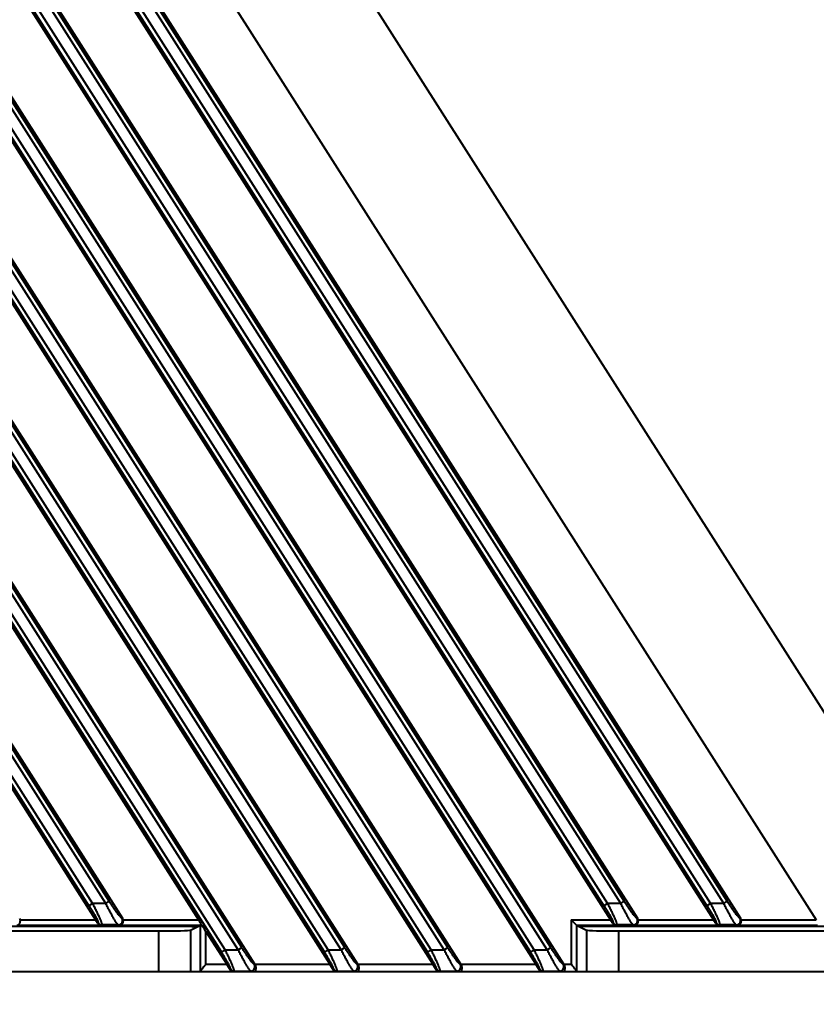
# Model space of a CAD drawing. Header units: millimetres. Extents: x 620 to 19791, y 2539 to 6969.
# Drawn here: x 2644.8 to 2719, y 3647.8 to 3739.6 of the extents above; entities that cross this region are included whole.
import ezdxf

# ---------------------------------------------------------------- set-up
doc = ezdxf.new("R2010")
doc.units = ezdxf.units.MM
doc.styles.get("Standard").update_dxf_attribs({"font": 'arial.ttf'})
doc.dimstyles.new('缩小5倍', dxfattribs={"dimtxt": 40, "dimasz": 20, "dimexe": 1, "dimexo": 0.2, "dimgap": 0, "dimtad": 1, "dimtoh": 1, "dimdec": 1, "dimzin": 9, "dimdsep": 46, "dimtxsty": 'Standard', "dimblk": '_FILLED', "dimcen": 0.2, "dimclrd": 256, "dimclre": 256, "dimclrt": 256, "dimadec": 1, "dimazin": 2, "dimtfac": 1, "dimtdec": 1, "dimtofl": 0, "dimtmove": 0, "dimatfit": 3, "dimldrblk": '_FILLED', "dimfxl": 1, "dimtolj": 1, "dimtzin": 0, "dimarcsym": 0})

# ---------------------------------------------------------------- blocks, each defined once
blk = doc.blocks.new('_FILLED')
at = {"color": 0, "linetype": 'ByBlock'}
blk.add_solid([(0, 0), (-1, 0.15), (-1, -0.15)], dxfattribs=at)
blk = doc.blocks.new('*D14')
at = {"lineweight": -2, "transparency": 16777216}
for p, q in [((3089.504, 3675.878), (3089.904, 3675.878)), ((3089.704, 3675.678), (3089.704, 3676.078)), ((3054.511, 3567.513), (3082.291, 3653.052)), ((2653.965, 3567.513), (3054.511, 3567.513))]:
    blk.add_line(p, q, dxfattribs=at)
at = {"layer": 'Defpoints', "color": 0, "transparency": 16777216}
for p in [(3090.939, 3679.683), (3088.468, 3672.074)]:
    blk.add_point(p, dxfattribs=at)
at = {"lineweight": -2, "transparency": 16777216, "xscale": 20, "yscale": 20, "zscale": 20, "rotation": 72.00816518130267}
blk.add_blockref('_FILLED', (3088.468, 3672.074), dxfattribs=at)
at = {"lineweight": 5, "transparency": 16777216, "insert": (2854.238, 3593.802), "char_height": 40, "attachment_point": 5}
blk.add_mtext('\\A1;4-∅8mm [∅3/8"]', dxfattribs=at)

msp = doc.modelspace()

# ---------------------------------------------------------------- linework, layer by layer
at = {"color": 7, "linetype": 'Continuous'}
for p, q in [((2527.09813, 3957.01259), (2719.04746, 3655.71251)), ((2543.2755, 3952.09196), (2731.41596, 3656.77059)), ((2711.99518, 3655.83875), (2525.43843, 3948.67418)), ((2710.40906, 3657.23921), (2526.75527, 3945.51792)), ((2710.74513, 3657.45331), (2527.09134, 3945.73202)), ((2525.40388, 3944.63387), (2709.46709, 3655.71251)), ((2526.41919, 3943.38777), (2708.85233, 3657.0251)), ((2526.75527, 3943.60187), (2709.1884, 3657.23921)), ((2702.39109, 3655.83875), (2525.43843, 3933.59879)), ((2700.80498, 3657.23921), (2526.75527, 3930.44253)), ((2701.14105, 3657.45331), (2527.09134, 3930.65663)), ((2525.40388, 3929.55848), (2699.86301, 3655.71251)), ((2526.41919, 3928.31238), (2699.24825, 3657.0251)), ((2526.75527, 3928.52648), (2699.58432, 3657.23921)), ((2695.50123, 3651.57829), (2525.43843, 3918.52341)), ((2693.94637, 3652.92968), (2526.75527, 3915.36714)), ((2694.28244, 3653.14378), (2527.09134, 3915.58124)), ((2525.40388, 3914.48309), (2692.89271, 3651.57829)), ((2692.72571, 3652.92968), (2526.75527, 3913.45109)), ((2692.38964, 3652.71558), (2526.41919, 3913.23699)), ((2685.89714, 3651.57829), (2525.43843, 3903.44802)), ((2684.34229, 3652.92968), (2526.75527, 3900.29175)), ((2684.67836, 3653.14378), (2527.09134, 3900.50586)), ((2525.40388, 3899.4077), (2683.28863, 3651.57829)), ((2682.78556, 3652.71558), (2526.41919, 3898.1616)), ((2683.12163, 3652.92968), (2526.75527, 3898.37571)), ((2676.29306, 3651.57829), (2525.43843, 3888.37263)), ((2674.73821, 3652.92968), (2526.75527, 3885.21637)), ((2675.07428, 3653.14378), (2527.09134, 3885.43047)), ((2673.18148, 3652.71558), (2526.41919, 3883.08622)), ((2673.51755, 3652.92968), (2526.75527, 3883.30032)), ((2529.53809, 3877.8429), (2673.68455, 3651.57829)), ((2666.68898, 3651.57829), (2529.78631, 3866.47244)), ((2665.13413, 3652.92968), (2531.06479, 3863.37637)), ((2665.4702, 3653.14378), (2531.40087, 3863.59047)), ((2529.53809, 3862.76751), (2661.44668, 3655.71251)), ((2663.5774, 3652.71558), (2530.72872, 3861.24622)), ((2663.91347, 3652.92968), (2531.06479, 3861.46032)), ((2654.37069, 3655.83875), (2529.78631, 3851.39705)), ((2652.78457, 3657.23921), (2531.06479, 3848.30098)), ((2653.12064, 3657.45331), (2531.40087, 3848.51509)), ((2529.53809, 3847.69212), (2651.8426, 3655.71251)), ((2531.06479, 3846.38494), (2651.56391, 3657.23921)), ((2530.72872, 3846.17083), (2651.22784, 3657.0251)), ((2652.78457, 3657.23921), (2653.12064, 3657.45331)), ((2700.80498, 3657.23921), (2701.14105, 3657.45331)), ((2710.40906, 3657.23921), (2710.74513, 3657.45331)), ((2651.56391, 3657.23921), (2651.22784, 3657.0251)), ((2652.78457, 3657.23921), (2651.56391, 3657.23921)), ((2699.58432, 3657.23921), (2699.24825, 3657.0251)), ((2700.80498, 3657.23921), (2699.58432, 3657.23921)), ((2709.1884, 3657.23921), (2708.85233, 3657.0251)), ((2710.40906, 3657.23921), (2709.1884, 3657.23921)), ((2644.81932, 3655.71251), (2651.8426, 3655.71251)), ((2654.37069, 3655.83875), (2654.30124, 3655.85386)), ((2654.42341, 3655.71251), (2661.44668, 3655.71251)), ((2696.18903, 3655.71251), (2696.68835, 3655.21319)), ((2696.18903, 3655.71251), (2699.86301, 3655.71251)), ((2696.18903, 3655.71251), (2696.18903, 3651.57829)), ((2702.39109, 3655.83875), (2702.32164, 3655.85386)), ((2702.44381, 3655.71251), (2709.46709, 3655.71251)), ((2711.99518, 3655.83875), (2711.92573, 3655.85386)), ((2712.04789, 3655.71251), (2719.04746, 3655.71251)), ((2621.8546, 3655.12592), (2661.4563, 3655.12592)), ((2625.60291, 3654.67552), (2657.70799, 3654.67552)), ((2644.48623, 3655.21268), (2652.33078, 3655.21268)), ((2652.02595, 3655.40784), (2652.08517, 3655.42565)), ((2652.42125, 3655.23989), (2652.33078, 3655.21268)), ((2653.96516, 3655.23989), (2652.42125, 3655.23989)), ((2654.09031, 3655.21268), (2653.96516, 3655.23989)), ((2654.09031, 3655.21268), (2661.62993, 3655.21268)), ((2657.70799, 3654.67552), (2657.70799, 3650.87829)), ((2660.70388, 3654.74997), (2661.62993, 3655.21268)), ((2660.70388, 3654.74997), (2660.70388, 3650.87829)), ((2661.63062, 3655.21319), (2661.69671, 3655.27928)), ((2661.63062, 3650.91584), (2661.63062, 3655.21319)), ((2662.12993, 3654.64002), (2664.08047, 3651.57829)), ((2662.12993, 3651.57829), (2662.12993, 3654.64002)), ((2696.68835, 3655.21319), (2696.68835, 3650.91584)), ((2696.68903, 3655.21268), (2697.61508, 3654.74997)), ((2696.68903, 3655.21268), (2700.35118, 3655.21268)), ((2696.86266, 3655.12592), (2731.5451, 3655.12592)), ((2697.61508, 3654.74997), (2697.61508, 3650.87829)), ((2700.04636, 3655.40784), (2700.10558, 3655.42565)), ((2700.44165, 3655.23989), (2700.35118, 3655.21268)), ((2701.98557, 3655.23989), (2700.44165, 3655.23989)), ((2700.61097, 3654.67552), (2727.79679, 3654.67552)), ((2700.61097, 3654.67552), (2700.61097, 3650.87829)), ((2702.11072, 3655.21268), (2701.98557, 3655.23989)), ((2702.11072, 3655.21268), (2709.95526, 3655.21268)), ((2709.65044, 3655.40784), (2709.70966, 3655.42565)), ((2710.04574, 3655.23989), (2709.95526, 3655.21268)), ((2711.58965, 3655.23989), (2710.04574, 3655.23989)), ((2711.7148, 3655.21268), (2711.58965, 3655.23989)), ((2711.7148, 3655.21268), (2719.1519, 3655.21268)), ((2663.5774, 3652.71558), (2663.91347, 3652.92968)), ((2663.91347, 3652.92968), (2665.13413, 3652.92968)), ((2665.13413, 3652.92968), (2665.4702, 3653.14378)), ((2673.18148, 3652.71558), (2673.51755, 3652.92968)), ((2673.51755, 3652.92968), (2674.73821, 3652.92968)), ((2674.73821, 3652.92968), (2675.07428, 3653.14378)), ((2682.78556, 3652.71558), (2683.12163, 3652.92968)), ((2683.12163, 3652.92968), (2684.34229, 3652.92968)), ((2684.34229, 3652.92968), (2684.67836, 3653.14378)), ((2692.38964, 3652.71558), (2692.72571, 3652.92968)), ((2692.72571, 3652.92968), (2693.94637, 3652.92968)), ((2693.94637, 3652.92968), (2694.28244, 3653.14378)), ((3124.70388, 3650.87829), (2525.20388, 3650.87829)), ((2662.12993, 3651.57829), (2664.08047, 3651.57829)), ((2664.39687, 3651.04064), (2664.44132, 3651.12166)), ((2664.74503, 3650.87829), (2664.77739, 3650.93729)), ((2664.77739, 3650.93729), (2666.30107, 3650.93729)), ((2666.4086, 3650.87829), (2666.30107, 3650.93729)), ((2666.74556, 3651.49039), (2666.63714, 3651.54987)), ((2666.68898, 3651.57829), (2673.68455, 3651.57829)), ((2674.00095, 3651.04064), (2674.0454, 3651.12166)), ((2674.34911, 3650.87829), (2674.38147, 3650.93729)), ((2674.38147, 3650.93729), (2675.90515, 3650.93729)), ((2676.01268, 3650.87829), (2675.90515, 3650.93729)), ((2676.34964, 3651.49039), (2676.24122, 3651.54987)), ((2676.29306, 3651.57829), (2683.28863, 3651.57829)), ((2683.60503, 3651.04064), (2683.64948, 3651.12166)), ((2683.95319, 3650.87829), (2683.98556, 3650.93729)), ((2683.98556, 3650.93729), (2685.50923, 3650.93729)), ((2685.61676, 3650.87829), (2685.50923, 3650.93729)), ((2685.95372, 3651.49039), (2685.8453, 3651.54987)), ((2685.89714, 3651.57829), (2692.89271, 3651.57829)), ((2693.20912, 3651.04064), (2693.25356, 3651.12166)), ((2693.55727, 3650.87829), (2693.58964, 3650.93729)), ((2693.58964, 3650.93729), (2695.11331, 3650.93729)), ((2695.22085, 3650.87829), (2695.11331, 3650.93729)), ((2695.5578, 3651.49039), (2695.44939, 3651.54987)), ((2695.50123, 3651.57829), (2696.18903, 3651.57829))]:
    msp.add_line(p, q, dxfattribs=at)
for centre, radius, start, end in [((2652.42258, 3655.63912), 0.39925, 212.3207147, 269.808918), ((2700.44299, 3655.63912), 0.39925, 212.3207147, 269.808918), ((2710.04707, 3655.63912), 0.39925, 212.3207147, 269.808918), ((2664.77919, 3651.33905), 0.40177, 212.7567622, 269.7432378), ((2674.38327, 3651.33905), 0.40177, 212.7567622, 269.7432378), ((2683.98736, 3651.33905), 0.40177, 212.7567622, 269.7432378), ((2693.59144, 3651.33905), 0.40177, 212.7567622, 269.7432378)]:
    msp.add_arc(centre, radius, start, end, dxfattribs=at)
at = {"color": 4, "linetype": 'Continuous'}
msp.add_arc((2663.70388, 3661.75329), 7.25, 246.1092014, 249.332007, dxfattribs=at)
at = {"color": 7, "linetype": 'Continuous'}
for centre, major_axis, ratio, start_param, end_param in [((2644.42634, 3655.62557), (0.39382, -0.08564), 0.99249247, 0.4347232, 0.7775916), ((2651.79073, 3655.71251), (-0.32063, 0.49944), 0.07362361, -2.27324749, -1.61802557), ((2654.03042, 3655.62557), (0.39382, -0.08564), 0.99249247, 0.4347232, 0.7775916), ((2661.39481, 3655.71251), (-0.32063, 0.49944), 0.07362361, -2.66608098, -1.61802557), ((2699.81114, 3655.71251), (-0.32063, 0.49944), 0.07362361, -2.27324749, -1.61802557), ((2702.05082, 3655.62557), (0.39382, -0.08564), 0.99249247, 0.4347232, 0.7775916), ((2709.41522, 3655.71251), (-0.32063, 0.49944), 0.07362361, -2.27324749, -1.61802557), ((2711.6549, 3655.62557), (0.39382, -0.08564), 0.99249247, 0.4347232, 0.7775916), ((2657.70799, 3654.75408), (3, 0), 0.02618592, -1.57079633, -0.05235988), ((2661.62925, 3655.71251), (0, 0.5), 0.05240778, -3.11541271, -3.08923278), ((2662.12993, 3654.5586), (-0.49864, 0.78871), 0.04675252, -1.49698097, -0.44892556), ((2696.68972, 3655.71251), (0, 0.5), 0.05240778, -3.19395253, -3.16777259), ((2700.61097, 3654.75408), (3, 0), 0.02618592, -3.08923278, -1.57079633), ((2661.61876, 3651.57829), (0, 0.7), 0.05240778, -3.14159265, -2.81259235), ((2664.00785, 3651.57829), (-0.44888, 0.69922), 0.07362361, -2.49384701, -1.61802557), ((2666.7616, 3651.57829), (-0.44888, 0.69922), 0.07362361, 1.52356709, 1.64947797), ((2673.61193, 3651.57829), (-0.44888, 0.69922), 0.07362361, -2.49384701, -1.61802557), ((2676.36568, 3651.57829), (-0.44888, 0.69922), 0.07362361, 1.52356709, 1.64947797), ((2683.21601, 3651.57829), (-0.44888, 0.69922), 0.07362361, -2.49384701, -1.61802557), ((2685.96976, 3651.57829), (-0.44888, 0.69922), 0.07362361, 1.52356709, 1.64947797), ((2692.8201, 3651.57829), (-0.44888, 0.69922), 0.07362361, -2.49384701, -1.61802557), ((2695.57384, 3651.57829), (-0.44888, 0.69922), 0.07362361, 1.52356709, 1.64947797), ((2696.7002, 3651.57829), (0, 0.7), 0.05240778, -3.47059296, -3.14159265)]:
    msp.add_ellipse(centre, major_axis=major_axis, ratio=ratio, start_param=start_param, end_param=end_param, dxfattribs=at)
for points, knots in [([(2654.30124, 3655.85386), (2654.29936, 3655.85427), (2654.29534, 3655.85556), (2654.28634, 3655.85975), (2654.27348, 3655.86808), (2654.25637, 3655.88166), (2654.23668, 3655.89943), (2654.21452, 3655.92127), (2654.17996, 3655.95764), (2654.13187, 3656.01233), (2654.06913, 3656.08829), (2653.9997, 3656.17634), (2653.92457, 3656.27507), (2653.84466, 3656.38316), (2653.76081, 3656.49935), (2653.6425, 3656.66676), (2653.49012, 3656.8886), (2653.30537, 3657.16615), (2653.18227, 3657.35657), (2653.12064, 3657.45331)], [0, 0, 0, 0, 0.00289299, 0.00632219, 0.01489885, 0.02584479, 0.0391519, 0.05476635, 0.07260898, 0.11458652, 0.1642519, 0.22073463, 0.28318508, 0.35080381, 0.42285263, 0.49865204, 0.65905361, 0.82752372, 1, 1, 1, 1]), ([(2702.32164, 3655.85386), (2702.31976, 3655.85427), (2702.31574, 3655.85556), (2702.30675, 3655.85975), (2702.29389, 3655.86808), (2702.27678, 3655.88166), (2702.25708, 3655.89943), (2702.23493, 3655.92127), (2702.20037, 3655.95764), (2702.15227, 3656.01233), (2702.08954, 3656.08829), (2702.02011, 3656.17634), (2701.94498, 3656.27507), (2701.86507, 3656.38316), (2701.78122, 3656.49935), (2701.66291, 3656.66676), (2701.51053, 3656.8886), (2701.32578, 3657.16615), (2701.20268, 3657.35657), (2701.14105, 3657.45331)], [0, 0, 0, 0, 0.00289299, 0.00632219, 0.01489885, 0.02584479, 0.0391519, 0.05476635, 0.07260898, 0.11458652, 0.1642519, 0.22073463, 0.28318508, 0.35080381, 0.42285263, 0.49865204, 0.65905361, 0.82752372, 1, 1, 1, 1]), ([(2711.92573, 3655.85386), (2711.92385, 3655.85427), (2711.91982, 3655.85556), (2711.91083, 3655.85975), (2711.89797, 3655.86808), (2711.88086, 3655.88166), (2711.86116, 3655.89943), (2711.83901, 3655.92127), (2711.80445, 3655.95764), (2711.75635, 3656.01233), (2711.69362, 3656.08829), (2711.62419, 3656.17634), (2711.54906, 3656.27507), (2711.46915, 3656.38316), (2711.3853, 3656.49935), (2711.26699, 3656.66676), (2711.11461, 3656.8886), (2710.92986, 3657.16615), (2710.80676, 3657.35657), (2710.74513, 3657.45331)], [0, 0, 0, 0, 0.00289299, 0.00632219, 0.01489885, 0.02584479, 0.0391519, 0.05476635, 0.07260898, 0.11458652, 0.1642519, 0.22073463, 0.28318508, 0.35080381, 0.42285263, 0.49865204, 0.65905361, 0.82752372, 1, 1, 1, 1]), ([(2651.22784, 3657.0251), (2651.28732, 3656.93174), (2651.4037, 3656.74645), (2651.5447, 3656.51504), (2651.65216, 3656.3339), (2651.72785, 3656.20374), (2651.79884, 3656.07884), (2651.86431, 3655.96055), (2651.92335, 3655.85033), (2651.96771, 3655.764), (2651.99915, 3655.7001), (2652.01978, 3655.65671), (2652.0381, 3655.61654), (2652.054, 3655.57978), (2652.06739, 3655.54664), (2652.0782, 3655.51727), (2652.08636, 3655.49183), (2652.09183, 3655.47044), (2652.09433, 3655.45509), (2652.09472, 3655.44495), (2652.09429, 3655.43895), (2652.09316, 3655.43397), (2652.09129, 3655.43002), (2652.08861, 3655.42712), (2652.08634, 3655.426), (2652.08517, 3655.42565)], [0, 0, 0, 0, 0.18143753, 0.35860483, 0.44409824, 0.52661529, 0.60538354, 0.67955125, 0.74819045, 0.81031228, 0.83861191, 0.86490144, 0.88905943, 0.91096878, 0.93052647, 0.94764043, 0.96224313, 0.97429569, 0.98380972, 0.98764836, 0.99090961, 0.99364863, 0.99596174, 0.99800553, 1, 1, 1, 1]), ([(2651.56391, 3657.23921), (2651.62512, 3657.11912), (2651.74446, 3656.88151), (2651.88839, 3656.58586), (2651.99732, 3656.35585), (2652.07342, 3656.19184), (2652.14427, 3656.03552), (2652.20906, 3655.88855), (2652.26699, 3655.75267), (2652.31015, 3655.64698), (2652.3405, 3655.56924), (2652.3603, 3655.51672), (2652.37779, 3655.46826), (2652.39289, 3655.42407), (2652.40555, 3655.38433), (2652.41569, 3655.3492), (2652.42329, 3655.31881), (2652.42832, 3655.2933), (2652.43053, 3655.27505), (2652.43077, 3655.26299), (2652.43027, 3655.25584), (2652.42912, 3655.24994), (2652.42729, 3655.24525), (2652.42471, 3655.24177), (2652.42242, 3655.24033), (2652.42125, 3655.23989)], [0, 0, 0, 0, 0.18472639, 0.36440371, 0.45065386, 0.53351972, 0.61220463, 0.68586933, 0.75364345, 0.81464436, 0.84233356, 0.86800889, 0.89157285, 0.91293281, 0.93200919, 0.9487303, 0.96304466, 0.97491939, 0.98435821, 0.9881849, 0.99143848, 0.99415497, 0.99639915, 0.99828513, 1, 1, 1, 1]), ([(2653.96516, 3655.23989), (2653.96333, 3655.24039), (2653.95942, 3655.24195), (2653.95344, 3655.24539), (2653.9468, 3655.25013), (2653.9364, 3655.25874), (2653.92196, 3655.27291), (2653.90309, 3655.29395), (2653.88181, 3655.3199), (2653.84837, 3655.3635), (2653.80166, 3655.42942), (2653.74049, 3655.52144), (2653.6723, 3655.62902), (2653.59798, 3655.75064), (2653.51839, 3655.88476), (2653.43438, 3656.02989), (2653.34673, 3656.18458), (2653.2562, 3656.34746), (2653.13096, 3656.57674), (2652.97244, 3656.8742), (2652.84727, 3657.11618), (2652.78457, 3657.23921)], [0, 0, 0, 0, 0.00244337, 0.00539039, 0.00888001, 0.01293292, 0.0227628, 0.03490209, 0.04932241, 0.06597155, 0.10566603, 0.15333998, 0.20827019, 0.26970632, 0.33690108, 0.40912698, 0.48568265, 0.56589591, 0.64912618, 0.82216404, 1, 1, 1, 1]), ([(2699.24825, 3657.0251), (2699.30773, 3656.93174), (2699.42411, 3656.74645), (2699.56511, 3656.51504), (2699.67256, 3656.3339), (2699.74826, 3656.20374), (2699.81925, 3656.07884), (2699.88472, 3655.96055), (2699.94375, 3655.85033), (2699.98811, 3655.764), (2700.01955, 3655.7001), (2700.04018, 3655.65671), (2700.0585, 3655.61654), (2700.07441, 3655.57978), (2700.0878, 3655.54664), (2700.0986, 3655.51727), (2700.10676, 3655.49183), (2700.11223, 3655.47044), (2700.11473, 3655.45509), (2700.11512, 3655.44495), (2700.11469, 3655.43895), (2700.11356, 3655.43397), (2700.11169, 3655.43002), (2700.10901, 3655.42712), (2700.10675, 3655.426), (2700.10558, 3655.42565)], [0, 0, 0, 0, 0.18143753, 0.35860483, 0.44409824, 0.52661529, 0.60538354, 0.67955125, 0.74819045, 0.81031228, 0.83861191, 0.86490144, 0.88905943, 0.91096878, 0.93052647, 0.94764043, 0.96224313, 0.97429569, 0.98380972, 0.98764836, 0.99090961, 0.99364863, 0.99596174, 0.99800553, 1, 1, 1, 1]), ([(2699.58432, 3657.23921), (2699.64552, 3657.11912), (2699.76486, 3656.88151), (2699.9088, 3656.58586), (2700.01773, 3656.35585), (2700.09383, 3656.19184), (2700.16468, 3656.03552), (2700.22947, 3655.88855), (2700.28739, 3655.75267), (2700.33056, 3655.64698), (2700.36091, 3655.56924), (2700.3807, 3655.51672), (2700.39819, 3655.46826), (2700.4133, 3655.42407), (2700.42595, 3655.38433), (2700.43609, 3655.3492), (2700.4437, 3655.31881), (2700.44872, 3655.2933), (2700.45093, 3655.27505), (2700.45117, 3655.26299), (2700.45068, 3655.25584), (2700.44953, 3655.24994), (2700.4477, 3655.24525), (2700.44512, 3655.24177), (2700.44282, 3655.24033), (2700.44165, 3655.23989)], [0, 0, 0, 0, 0.18472639, 0.36440371, 0.45065386, 0.53351972, 0.61220463, 0.68586933, 0.75364345, 0.81464436, 0.84233356, 0.86800889, 0.89157285, 0.91293281, 0.93200919, 0.9487303, 0.96304466, 0.97491939, 0.98435821, 0.9881849, 0.99143848, 0.99415497, 0.99639915, 0.99828513, 1, 1, 1, 1]), ([(2701.98557, 3655.23989), (2701.98374, 3655.24039), (2701.97983, 3655.24195), (2701.97384, 3655.24539), (2701.9672, 3655.25013), (2701.95681, 3655.25874), (2701.94237, 3655.27291), (2701.92349, 3655.29395), (2701.90222, 3655.3199), (2701.86877, 3655.3635), (2701.82206, 3655.42942), (2701.7609, 3655.52144), (2701.69271, 3655.62902), (2701.61838, 3655.75064), (2701.5388, 3655.88476), (2701.45479, 3656.02989), (2701.36714, 3656.18458), (2701.27661, 3656.34746), (2701.15137, 3656.57674), (2700.99285, 3656.8742), (2700.86768, 3657.11618), (2700.80498, 3657.23921)], [0, 0, 0, 0, 0.00244337, 0.00539039, 0.00888001, 0.01293292, 0.0227628, 0.03490209, 0.04932241, 0.06597155, 0.10566603, 0.15333998, 0.20827019, 0.26970632, 0.33690108, 0.40912698, 0.48568265, 0.56589591, 0.64912618, 0.82216404, 1, 1, 1, 1]), ([(2708.85233, 3657.0251), (2708.91181, 3656.93174), (2709.02819, 3656.74645), (2709.16919, 3656.51504), (2709.27664, 3656.3339), (2709.35234, 3656.20374), (2709.42333, 3656.07884), (2709.4888, 3655.96055), (2709.54783, 3655.85033), (2709.5922, 3655.764), (2709.62363, 3655.7001), (2709.64427, 3655.65671), (2709.66259, 3655.61654), (2709.67849, 3655.57978), (2709.69188, 3655.54664), (2709.70268, 3655.51727), (2709.71084, 3655.49183), (2709.71631, 3655.47044), (2709.71882, 3655.45509), (2709.7192, 3655.44495), (2709.71877, 3655.43895), (2709.71764, 3655.43397), (2709.71578, 3655.43002), (2709.7131, 3655.42712), (2709.71083, 3655.426), (2709.70966, 3655.42565)], [0, 0, 0, 0, 0.18143753, 0.35860483, 0.44409824, 0.52661529, 0.60538354, 0.67955125, 0.74819045, 0.81031228, 0.83861191, 0.86490144, 0.88905943, 0.91096878, 0.93052647, 0.94764043, 0.96224313, 0.97429569, 0.98380972, 0.98764836, 0.99090961, 0.99364863, 0.99596174, 0.99800553, 1, 1, 1, 1]), ([(2709.1884, 3657.23921), (2709.24961, 3657.11912), (2709.36895, 3656.88151), (2709.51288, 3656.58586), (2709.62181, 3656.35585), (2709.69791, 3656.19184), (2709.76876, 3656.03552), (2709.83355, 3655.88855), (2709.89147, 3655.75267), (2709.93464, 3655.64698), (2709.96499, 3655.56924), (2709.98479, 3655.51672), (2710.00228, 3655.46826), (2710.01738, 3655.42407), (2710.03003, 3655.38433), (2710.04018, 3655.3492), (2710.04778, 3655.31881), (2710.0528, 3655.2933), (2710.05502, 3655.27505), (2710.05525, 3655.26299), (2710.05476, 3655.25584), (2710.05361, 3655.24994), (2710.05178, 3655.24525), (2710.0492, 3655.24177), (2710.04691, 3655.24033), (2710.04574, 3655.23989)], [0, 0, 0, 0, 0.18472639, 0.36440371, 0.45065386, 0.53351972, 0.61220463, 0.68586933, 0.75364345, 0.81464436, 0.84233356, 0.86800889, 0.89157285, 0.91293281, 0.93200919, 0.9487303, 0.96304466, 0.97491939, 0.98435821, 0.9881849, 0.99143848, 0.99415497, 0.99639915, 0.99828513, 1, 1, 1, 1]), ([(2711.58965, 3655.23989), (2711.58782, 3655.24039), (2711.58391, 3655.24195), (2711.57792, 3655.24539), (2711.57128, 3655.25013), (2711.56089, 3655.25874), (2711.54645, 3655.27291), (2711.52758, 3655.29395), (2711.5063, 3655.3199), (2711.47285, 3655.3635), (2711.42614, 3655.42942), (2711.36498, 3655.52144), (2711.29679, 3655.62902), (2711.22247, 3655.75064), (2711.14288, 3655.88476), (2711.05887, 3656.02989), (2710.97122, 3656.18458), (2710.88069, 3656.34746), (2710.75545, 3656.57674), (2710.59693, 3656.8742), (2710.47176, 3657.11618), (2710.40906, 3657.23921)], [0, 0, 0, 0, 0.00244337, 0.00539039, 0.00888001, 0.01293292, 0.0227628, 0.03490209, 0.04932241, 0.06597155, 0.10566603, 0.15333998, 0.20827019, 0.26970632, 0.33690108, 0.40912698, 0.48568265, 0.56589591, 0.64912618, 0.82216404, 1, 1, 1, 1]), ([(2644.48623, 3655.21268), (2644.50865, 3655.21343), (2644.55421, 3655.22004), (2644.62026, 3655.24502), (2644.68285, 3655.28556), (2644.72912, 3655.33188), (2644.76171, 3655.37657), (2644.792, 3655.42902), (2644.82055, 3655.50521), (2644.83437, 3655.60688), (2644.82728, 3655.67751), (2644.81932, 3655.71251)], [0, 0, 0, 0, 0.09879323, 0.20083792, 0.30865351, 0.42478787, 0.48683671, 0.55183856, 0.69107013, 0.84197893, 1, 1, 1, 1]), ([(2653.96516, 3655.23989), (2654.00037, 3655.24), (2654.07117, 3655.24978), (2654.1695, 3655.29199), (2654.25345, 3655.35876), (2654.317, 3655.44535), (2654.35572, 3655.54565), (2654.36685, 3655.6526), (2654.34969, 3655.7586), (2654.32, 3655.8239), (2654.30124, 3655.85386)], [0, 0, 0, 0, 0.12448754, 0.24916618, 0.37409919, 0.4992535, 0.62454269, 0.74984325, 0.87502062, 1, 1, 1, 1]), ([(2654.09031, 3655.21268), (2654.11273, 3655.21343), (2654.15829, 3655.22004), (2654.22434, 3655.24502), (2654.28694, 3655.28556), (2654.3332, 3655.33188), (2654.36579, 3655.37657), (2654.39608, 3655.42902), (2654.42464, 3655.50521), (2654.43845, 3655.60688), (2654.43136, 3655.67751), (2654.42341, 3655.71251)], [0, 0, 0, 0, 0.09879323, 0.20083792, 0.30865351, 0.42478787, 0.48683671, 0.55183856, 0.69107013, 0.84197893, 1, 1, 1, 1]), ([(2701.98557, 3655.23989), (2702.02078, 3655.24), (2702.09158, 3655.24978), (2702.18991, 3655.29199), (2702.27385, 3655.35876), (2702.3374, 3655.44535), (2702.37612, 3655.54565), (2702.38726, 3655.6526), (2702.37009, 3655.7586), (2702.34041, 3655.8239), (2702.32164, 3655.85386)], [0, 0, 0, 0, 0.12448754, 0.24916618, 0.37409919, 0.4992535, 0.62454269, 0.74984325, 0.87502062, 1, 1, 1, 1]), ([(2702.11072, 3655.21268), (2702.13314, 3655.21343), (2702.1787, 3655.22004), (2702.24474, 3655.24502), (2702.30734, 3655.28556), (2702.35361, 3655.33188), (2702.38619, 3655.37657), (2702.41649, 3655.42902), (2702.44504, 3655.50521), (2702.45886, 3655.60688), (2702.45176, 3655.67751), (2702.44381, 3655.71251)], [0, 0, 0, 0, 0.09879323, 0.20083792, 0.30865351, 0.42478787, 0.48683671, 0.55183856, 0.69107013, 0.84197893, 1, 1, 1, 1]), ([(2711.58965, 3655.23989), (2711.62486, 3655.24), (2711.69566, 3655.24978), (2711.79399, 3655.29199), (2711.87794, 3655.35876), (2711.94148, 3655.44535), (2711.9802, 3655.54565), (2711.99134, 3655.6526), (2711.97417, 3655.7586), (2711.94449, 3655.8239), (2711.92573, 3655.85386)], [0, 0, 0, 0, 0.12448754, 0.24916618, 0.37409919, 0.4992535, 0.62454269, 0.74984325, 0.87502062, 1, 1, 1, 1]), ([(2711.7148, 3655.21268), (2711.73722, 3655.21343), (2711.78278, 3655.22004), (2711.84882, 3655.24502), (2711.91142, 3655.28556), (2711.95769, 3655.33188), (2711.99028, 3655.37657), (2712.02057, 3655.42902), (2712.04912, 3655.50521), (2712.06294, 3655.60688), (2712.05585, 3655.67751), (2712.04789, 3655.71251)], [0, 0, 0, 0, 0.09879323, 0.20083792, 0.30865351, 0.42478787, 0.48683671, 0.55183856, 0.69107013, 0.84197893, 1, 1, 1, 1]), ([(2652.02595, 3655.40784), (2652.04316, 3655.37697), (2652.08371, 3655.32197), (2652.16036, 3655.26053), (2652.2438, 3655.2232), (2652.3022, 3655.2136), (2652.33078, 3655.21268)], [0, 0, 0, 0, 0.28093376, 0.53571345, 0.77270813, 1, 1, 1, 1]), ([(2700.04636, 3655.40784), (2700.06357, 3655.37697), (2700.10411, 3655.32197), (2700.18076, 3655.26053), (2700.26421, 3655.2232), (2700.3226, 3655.2136), (2700.35118, 3655.21268)], [0, 0, 0, 0, 0.28093376, 0.53571345, 0.77270813, 1, 1, 1, 1]), ([(2709.65044, 3655.40784), (2709.66765, 3655.37697), (2709.70819, 3655.32197), (2709.78485, 3655.26053), (2709.86829, 3655.2232), (2709.92668, 3655.2136), (2709.95526, 3655.21268)], [0, 0, 0, 0, 0.28093376, 0.53571345, 0.77270813, 1, 1, 1, 1]), ([(2664.44132, 3651.12166), (2664.44282, 3651.1244), (2664.44395, 3651.12956), (2664.44426, 3651.13698), (2664.44369, 3651.14704), (2664.44111, 3651.16206), (2664.43573, 3651.18285), (2664.42785, 3651.2074), (2664.41752, 3651.23559), (2664.40478, 3651.2673), (2664.38368, 3651.31636), (2664.35165, 3651.38515), (2664.30665, 3651.47562), (2664.25427, 3651.57598), (2664.19535, 3651.68478), (2664.13073, 3651.80066), (2664.03611, 3651.96617), (2663.90871, 3652.18198), (2663.74699, 3652.44694), (2663.63471, 3652.62561), (2663.5774, 3652.71558)], [0, 0, 0, 0, 0.00513139, 0.00842825, 0.01227121, 0.02168354, 0.03346405, 0.04762191, 0.06412364, 0.08290529, 0.1038896, 0.15207653, 0.20784634, 0.27029272, 0.33850562, 0.41161264, 0.48879839, 0.65247538, 0.824325, 1, 1, 1, 1]), ([(2664.77739, 3650.93729), (2664.77808, 3650.93884), (2664.77917, 3650.94244), (2664.78044, 3650.95131), (2664.78015, 3650.96544), (2664.77752, 3650.98577), (2664.77251, 3651.01067), (2664.76512, 3651.04008), (2664.75123, 3651.08817), (2664.7278, 3651.15851), (2664.69248, 3651.25426), (2664.64894, 3651.36442), (2664.59785, 3651.48749), (2664.53989, 3651.6219), (2664.4758, 3651.76609), (2664.40629, 3651.91853), (2664.33209, 3652.07775), (2664.22647, 3652.30006), (2664.08745, 3652.58511), (2663.97239, 3652.81407), (2663.91347, 3652.92968)], [0, 0, 0, 0, 0.00233725, 0.0051415, 0.01230877, 0.02169236, 0.03334339, 0.04726217, 0.06342158, 0.10224926, 0.14929847, 0.20390165, 0.26531176, 0.33274472, 0.405412, 0.48254047, 0.56338584, 0.64724509, 0.82136559, 1, 1, 1, 1]), ([(2666.30107, 3650.93729), (2666.29619, 3650.94063), (2666.28579, 3650.94928), (2666.2697, 3650.96532), (2666.25131, 3650.98602), (2666.23069, 3651.01125), (2666.20794, 3651.04091), (2666.17316, 3651.08858), (2666.1253, 3651.15831), (2666.06338, 3651.25351), (2665.99528, 3651.36257), (2665.9218, 3651.48412), (2665.8437, 3651.6168), (2665.76172, 3651.7593), (2665.64583, 3651.96483), (2665.49638, 3652.23723), (2665.31518, 3652.57779), (2665.19453, 3652.81116), (2665.13413, 3652.92968)], [0, 0, 0, 0, 0.00766404, 0.0174775, 0.02944702, 0.04354253, 0.05971558, 0.07790581, 0.12004581, 0.16934216, 0.22513027, 0.28673382, 0.35348578, 0.42473894, 0.49986984, 0.65939858, 0.82754437, 1, 1, 1, 1]), ([(2666.63714, 3651.54987), (2666.63216, 3651.5526), (2666.62144, 3651.55975), (2666.6047, 3651.5732), (2666.58557, 3651.59054), (2666.56417, 3651.61167), (2666.54059, 3651.63644), (2666.50477, 3651.67597), (2666.45567, 3651.73353), (2666.39237, 3651.81176), (2666.32322, 3651.90071), (2666.24908, 3651.99915), (2666.17076, 3652.10589), (2666.08899, 3652.21987), (2665.97423, 3652.383), (2665.82684, 3652.59817), (2665.64843, 3652.86662), (2665.52964, 3653.05047), (2665.4702, 3653.14378)], [0, 0, 0, 0, 0.00861548, 0.01945506, 0.03250532, 0.04771376, 0.06500856, 0.08430547, 0.12852608, 0.17959919, 0.23674199, 0.29920162, 0.36627417, 0.43730938, 0.51170719, 0.66841849, 0.83240191, 1, 1, 1, 1]), ([(2674.0454, 3651.12166), (2674.0469, 3651.1244), (2674.04804, 3651.12956), (2674.04834, 3651.13698), (2674.04777, 3651.14704), (2674.04519, 3651.16206), (2674.03981, 3651.18285), (2674.03194, 3651.2074), (2674.0216, 3651.23559), (2674.00886, 3651.2673), (2673.98776, 3651.31636), (2673.95573, 3651.38515), (2673.91073, 3651.47562), (2673.85835, 3651.57598), (2673.79944, 3651.68478), (2673.73481, 3651.80066), (2673.64019, 3651.96617), (2673.51279, 3652.18198), (2673.35107, 3652.44694), (2673.23879, 3652.62561), (2673.18148, 3652.71558)], [0, 0, 0, 0, 0.00513139, 0.00842825, 0.01227121, 0.02168354, 0.03346405, 0.04762191, 0.06412364, 0.08290529, 0.1038896, 0.15207653, 0.20784634, 0.27029272, 0.33850562, 0.41161264, 0.48879839, 0.65247538, 0.824325, 1, 1, 1, 1]), ([(2674.38147, 3650.93729), (2674.38216, 3650.93884), (2674.38325, 3650.94244), (2674.38453, 3650.95131), (2674.38423, 3650.96544), (2674.38161, 3650.98577), (2674.37659, 3651.01067), (2674.3692, 3651.04008), (2674.35532, 3651.08817), (2674.33188, 3651.15851), (2674.29656, 3651.25426), (2674.25303, 3651.36442), (2674.20193, 3651.48749), (2674.14398, 3651.6219), (2674.07988, 3651.76609), (2674.01037, 3651.91853), (2673.93617, 3652.07775), (2673.83056, 3652.30006), (2673.69153, 3652.58511), (2673.57647, 3652.81407), (2673.51755, 3652.92968)], [0, 0, 0, 0, 0.00233725, 0.0051415, 0.01230877, 0.02169236, 0.03334339, 0.04726217, 0.06342158, 0.10224926, 0.14929847, 0.20390165, 0.26531176, 0.33274472, 0.405412, 0.48254047, 0.56338584, 0.64724509, 0.82136559, 1, 1, 1, 1]), ([(2675.90515, 3650.93729), (2675.90028, 3650.94063), (2675.88987, 3650.94928), (2675.87378, 3650.96532), (2675.85539, 3650.98602), (2675.83477, 3651.01125), (2675.81202, 3651.04091), (2675.77724, 3651.08858), (2675.72938, 3651.15831), (2675.66746, 3651.25351), (2675.59936, 3651.36257), (2675.52588, 3651.48412), (2675.44778, 3651.6168), (2675.3658, 3651.7593), (2675.24991, 3651.96483), (2675.10046, 3652.23723), (2674.91926, 3652.57779), (2674.79861, 3652.81116), (2674.73821, 3652.92968)], [0, 0, 0, 0, 0.00766404, 0.0174775, 0.02944702, 0.04354253, 0.05971558, 0.07790581, 0.12004581, 0.16934216, 0.22513027, 0.28673382, 0.35348578, 0.42473894, 0.49986984, 0.65939858, 0.82754437, 1, 1, 1, 1]), ([(2676.24122, 3651.54987), (2676.23624, 3651.5526), (2676.22552, 3651.55975), (2676.20878, 3651.5732), (2676.18966, 3651.59054), (2676.16825, 3651.61167), (2676.14467, 3651.63644), (2676.10885, 3651.67597), (2676.05975, 3651.73353), (2675.99645, 3651.81176), (2675.9273, 3651.90071), (2675.85316, 3651.99915), (2675.77484, 3652.10589), (2675.69307, 3652.21987), (2675.57831, 3652.383), (2675.43093, 3652.59817), (2675.25251, 3652.86662), (2675.13372, 3653.05047), (2675.07428, 3653.14378)], [0, 0, 0, 0, 0.00861548, 0.01945506, 0.03250532, 0.04771376, 0.06500856, 0.08430547, 0.12852608, 0.17959919, 0.23674199, 0.29920162, 0.36627417, 0.43730938, 0.51170719, 0.66841849, 0.83240191, 1, 1, 1, 1]), ([(2683.64948, 3651.12166), (2683.65098, 3651.1244), (2683.65212, 3651.12956), (2683.65242, 3651.13698), (2683.65185, 3651.14704), (2683.64927, 3651.16206), (2683.6439, 3651.18285), (2683.63602, 3651.2074), (2683.62568, 3651.23559), (2683.61294, 3651.2673), (2683.59184, 3651.31636), (2683.55981, 3651.38515), (2683.51481, 3651.47562), (2683.46243, 3651.57598), (2683.40352, 3651.68478), (2683.33889, 3651.80066), (2683.24427, 3651.96617), (2683.11687, 3652.18198), (2682.95515, 3652.44694), (2682.84287, 3652.62561), (2682.78556, 3652.71558)], [0, 0, 0, 0, 0.00513139, 0.00842825, 0.01227121, 0.02168354, 0.03346405, 0.04762191, 0.06412364, 0.08290529, 0.1038896, 0.15207653, 0.20784634, 0.27029272, 0.33850562, 0.41161264, 0.48879839, 0.65247538, 0.824325, 1, 1, 1, 1]), ([(2683.98556, 3650.93729), (2683.98624, 3650.93884), (2683.98733, 3650.94244), (2683.98861, 3650.95131), (2683.98832, 3650.96544), (2683.98569, 3650.98577), (2683.98067, 3651.01067), (2683.97328, 3651.04008), (2683.9594, 3651.08817), (2683.93596, 3651.15851), (2683.90064, 3651.25426), (2683.85711, 3651.36442), (2683.80601, 3651.48749), (2683.74806, 3651.6219), (2683.68396, 3651.76609), (2683.61446, 3651.91853), (2683.54026, 3652.07775), (2683.43464, 3652.30006), (2683.29561, 3652.58511), (2683.18055, 3652.81407), (2683.12163, 3652.92968)], [0, 0, 0, 0, 0.00233725, 0.0051415, 0.01230877, 0.02169236, 0.03334339, 0.04726217, 0.06342158, 0.10224926, 0.14929847, 0.20390165, 0.26531176, 0.33274472, 0.405412, 0.48254047, 0.56338584, 0.64724509, 0.82136559, 1, 1, 1, 1]), ([(2685.50923, 3650.93729), (2685.50436, 3650.94063), (2685.49395, 3650.94928), (2685.47786, 3650.96532), (2685.45947, 3650.98602), (2685.43885, 3651.01125), (2685.41611, 3651.04091), (2685.38132, 3651.08858), (2685.33346, 3651.15831), (2685.27154, 3651.25351), (2685.20344, 3651.36257), (2685.12996, 3651.48412), (2685.05186, 3651.6168), (2684.96988, 3651.7593), (2684.85399, 3651.96483), (2684.70454, 3652.23723), (2684.52334, 3652.57779), (2684.40269, 3652.81116), (2684.34229, 3652.92968)], [0, 0, 0, 0, 0.00766404, 0.0174775, 0.02944702, 0.04354253, 0.05971558, 0.07790581, 0.12004581, 0.16934216, 0.22513027, 0.28673382, 0.35348578, 0.42473894, 0.49986984, 0.65939858, 0.82754437, 1, 1, 1, 1]), ([(2685.8453, 3651.54987), (2685.84032, 3651.5526), (2685.8296, 3651.55975), (2685.81286, 3651.5732), (2685.79374, 3651.59054), (2685.77233, 3651.61167), (2685.74875, 3651.63644), (2685.71293, 3651.67597), (2685.66383, 3651.73353), (2685.60053, 3651.81176), (2685.53138, 3651.90071), (2685.45724, 3651.99915), (2685.37893, 3652.10589), (2685.29715, 3652.21987), (2685.18239, 3652.383), (2685.03501, 3652.59817), (2684.85659, 3652.86662), (2684.7378, 3653.05047), (2684.67836, 3653.14378)], [0, 0, 0, 0, 0.00861548, 0.01945506, 0.03250532, 0.04771376, 0.06500856, 0.08430547, 0.12852608, 0.17959919, 0.23674199, 0.29920162, 0.36627417, 0.43730938, 0.51170719, 0.66841849, 0.83240191, 1, 1, 1, 1]), ([(2693.25356, 3651.12166), (2693.25506, 3651.1244), (2693.2562, 3651.12956), (2693.2565, 3651.13698), (2693.25593, 3651.14704), (2693.25336, 3651.16206), (2693.24798, 3651.18285), (2693.2401, 3651.2074), (2693.22976, 3651.23559), (2693.21702, 3651.2673), (2693.19592, 3651.31636), (2693.16389, 3651.38515), (2693.11889, 3651.47562), (2693.06651, 3651.57598), (2693.0076, 3651.68478), (2692.94297, 3651.80066), (2692.84835, 3651.96617), (2692.72095, 3652.18198), (2692.55924, 3652.44694), (2692.44695, 3652.62561), (2692.38964, 3652.71558)], [0, 0, 0, 0, 0.00513139, 0.00842825, 0.01227121, 0.02168354, 0.03346405, 0.04762191, 0.06412364, 0.08290529, 0.1038896, 0.15207653, 0.20784634, 0.27029272, 0.33850562, 0.41161264, 0.48879839, 0.65247538, 0.824325, 1, 1, 1, 1]), ([(2693.58964, 3650.93729), (2693.59032, 3650.93884), (2693.59141, 3650.94244), (2693.59269, 3650.95131), (2693.5924, 3650.96544), (2693.58977, 3650.98577), (2693.58475, 3651.01067), (2693.57736, 3651.04008), (2693.56348, 3651.08817), (2693.54004, 3651.15851), (2693.50472, 3651.25426), (2693.46119, 3651.36442), (2693.4101, 3651.48749), (2693.35214, 3651.6219), (2693.28804, 3651.76609), (2693.21854, 3651.91853), (2693.14434, 3652.07775), (2693.03872, 3652.30006), (2692.89969, 3652.58511), (2692.78463, 3652.81407), (2692.72571, 3652.92968)], [0, 0, 0, 0, 0.00233725, 0.0051415, 0.01230877, 0.02169236, 0.03334339, 0.04726217, 0.06342158, 0.10224926, 0.14929847, 0.20390165, 0.26531176, 0.33274472, 0.405412, 0.48254047, 0.56338584, 0.64724509, 0.82136559, 1, 1, 1, 1]), ([(2695.11331, 3650.93729), (2695.10844, 3650.94063), (2695.09803, 3650.94928), (2695.08195, 3650.96532), (2695.06355, 3650.98602), (2695.04293, 3651.01125), (2695.02019, 3651.04091), (2694.9854, 3651.08858), (2694.93754, 3651.15831), (2694.87562, 3651.25351), (2694.80752, 3651.36257), (2694.73404, 3651.48412), (2694.65594, 3651.6168), (2694.57396, 3651.7593), (2694.45807, 3651.96483), (2694.30862, 3652.23723), (2694.12742, 3652.57779), (2694.00677, 3652.81116), (2693.94637, 3652.92968)], [0, 0, 0, 0, 0.00766404, 0.0174775, 0.02944702, 0.04354253, 0.05971558, 0.07790581, 0.12004581, 0.16934216, 0.22513027, 0.28673382, 0.35348578, 0.42473894, 0.49986984, 0.65939858, 0.82754437, 1, 1, 1, 1]), ([(2695.44939, 3651.54987), (2695.4444, 3651.5526), (2695.43368, 3651.55975), (2695.41695, 3651.5732), (2695.39782, 3651.59054), (2695.37641, 3651.61167), (2695.35283, 3651.63644), (2695.31701, 3651.67597), (2695.26791, 3651.73353), (2695.20461, 3651.81176), (2695.13546, 3651.90071), (2695.06133, 3651.99915), (2694.98301, 3652.10589), (2694.90123, 3652.21987), (2694.78647, 3652.383), (2694.63909, 3652.59817), (2694.46067, 3652.86662), (2694.34189, 3653.05047), (2694.28244, 3653.14378)], [0, 0, 0, 0, 0.00861548, 0.01945506, 0.03250532, 0.04771376, 0.06500856, 0.08430547, 0.12852608, 0.17959919, 0.23674199, 0.29920162, 0.36627417, 0.43730938, 0.51170719, 0.66841849, 0.83240191, 1, 1, 1, 1]), ([(2662.12993, 3651.57829), (2662.10257, 3651.54592), (2662.04816, 3651.48154), (2661.96766, 3651.38573), (2661.88986, 3651.29195), (2661.81659, 3651.20159), (2661.75981, 3651.12886), (2661.71893, 3651.07363), (2661.69222, 3651.03568), (2661.66926, 3651.00059), (2661.6532, 3650.97314), (2661.64308, 3650.95296), (2661.63728, 3650.93958), (2661.63304, 3650.92738), (2661.63118, 3650.91953), (2661.63062, 3650.91584)], [0, 0, 0, 0, 0.1526781, 0.30361892, 0.45074279, 0.59156057, 0.72262649, 0.78305162, 0.83906404, 0.88973833, 0.93406034, 0.95352347, 0.97103948, 0.98653659, 1, 1, 1, 1]), ([(2664.39687, 3651.04064), (2664.40318, 3651.02834), (2664.41629, 3651.00515), (2664.43751, 3650.97343), (2664.45548, 3650.94995), (2664.46922, 3650.93327), (2664.47855, 3650.92229), (2664.48701, 3650.91244), (2664.49433, 3650.90379), (2664.50022, 3650.89636), (2664.50398, 3650.89088), (2664.50589, 3650.88705), (2664.50686, 3650.8843), (2664.50696, 3650.88155), (2664.50543, 3650.87972), (2664.50376, 3650.87886), (2664.5016, 3650.87838), (2664.49999, 3650.87829), (2664.49911, 3650.87829)], [0, 0, 0, 0, 0.20431742, 0.39289582, 0.56340269, 0.64080562, 0.71209163, 0.77632746, 0.8325289, 0.87952523, 0.91623258, 0.9305912, 0.94239371, 0.95973252, 0.96750106, 0.97630911, 0.98700364, 1, 1, 1, 1]), ([(2666.30107, 3650.93729), (2666.336, 3650.93777), (2666.40623, 3650.94822), (2666.50366, 3650.99102), (2666.58694, 3651.05792), (2666.65017, 3651.14424), (2666.689, 3651.24395), (2666.70068, 3651.35013), (2666.68442, 3651.4553), (2666.6555, 3651.52015), (2666.63714, 3651.54987)], [0, 0, 0, 0, 0.12430884, 0.24913682, 0.37443478, 0.5, 0.62556522, 0.75086319, 0.87569116, 1, 1, 1, 1]), ([(2666.73438, 3650.87829), (2666.73161, 3650.87829), (2666.72765, 3650.87853), (2666.72285, 3650.87976), (2666.72002, 3650.881), (2666.71777, 3650.88266), (2666.71557, 3650.88548), (2666.71478, 3650.88925), (2666.71508, 3650.89325), (2666.71617, 3650.89824), (2666.71893, 3650.90531), (2666.72359, 3650.91466), (2666.72952, 3650.92534), (2666.73642, 3650.93731), (2666.74402, 3650.95053), (2666.75206, 3650.96499), (2666.76343, 3650.98652), (2666.77759, 3651.01636), (2666.79304, 3651.05601), (2666.80625, 3651.10031), (2666.81613, 3651.14905), (2666.82156, 3651.20185), (2666.82144, 3651.25805), (2666.81467, 3651.31665), (2666.80033, 3651.37627), (2666.77778, 3651.43516), (2666.75722, 3651.47246), (2666.74556, 3651.49039)], [0, 0, 0, 0, 0.01257702, 0.01781054, 0.02241465, 0.0265236, 0.03037052, 0.03842193, 0.04317076, 0.04857674, 0.06155964, 0.0774419, 0.09599931, 0.11697772, 0.14012676, 0.1652091, 0.19206468, 0.25060072, 0.31501815, 0.38494196, 0.46013615, 0.54038439, 0.62539426, 0.71467579, 0.80748501, 0.90293529, 1, 1, 1, 1]), ([(2674.00095, 3651.04064), (2674.00726, 3651.02834), (2674.02037, 3651.00515), (2674.04159, 3650.97343), (2674.05956, 3650.94995), (2674.0733, 3650.93327), (2674.08264, 3650.92229), (2674.09109, 3650.91244), (2674.09842, 3650.90379), (2674.1043, 3650.89636), (2674.10806, 3650.89088), (2674.10997, 3650.88705), (2674.11094, 3650.8843), (2674.11104, 3650.88155), (2674.10951, 3650.87972), (2674.10784, 3650.87886), (2674.10568, 3650.87838), (2674.10407, 3650.87829), (2674.10319, 3650.87829)], [0, 0, 0, 0, 0.20431742, 0.39289582, 0.56340269, 0.64080562, 0.71209163, 0.77632746, 0.8325289, 0.87952523, 0.91623258, 0.9305912, 0.94239371, 0.95973252, 0.96750106, 0.97630911, 0.98700364, 1, 1, 1, 1]), ([(2675.90515, 3650.93729), (2675.94008, 3650.93777), (2676.01032, 3650.94822), (2676.10774, 3650.99102), (2676.19102, 3651.05792), (2676.25425, 3651.14424), (2676.29308, 3651.24395), (2676.30476, 3651.35013), (2676.2885, 3651.4553), (2676.25958, 3651.52015), (2676.24122, 3651.54987)], [0, 0, 0, 0, 0.12430884, 0.24913682, 0.37443478, 0.5, 0.62556522, 0.75086319, 0.87569116, 1, 1, 1, 1]), ([(2676.33846, 3650.87829), (2676.33569, 3650.87829), (2676.33174, 3650.87853), (2676.32694, 3650.87976), (2676.32411, 3650.881), (2676.32185, 3650.88266), (2676.31966, 3650.88548), (2676.31886, 3650.88925), (2676.31916, 3650.89325), (2676.32025, 3650.89824), (2676.32301, 3650.90531), (2676.32767, 3650.91466), (2676.3336, 3650.92534), (2676.3405, 3650.93731), (2676.3481, 3650.95053), (2676.35614, 3650.96499), (2676.36751, 3650.98652), (2676.38168, 3651.01636), (2676.39712, 3651.05601), (2676.41034, 3651.10031), (2676.42021, 3651.14905), (2676.42565, 3651.20185), (2676.42552, 3651.25805), (2676.41875, 3651.31665), (2676.40441, 3651.37627), (2676.38186, 3651.43516), (2676.3613, 3651.47246), (2676.34964, 3651.49039)], [0, 0, 0, 0, 0.01257702, 0.01781054, 0.02241465, 0.0265236, 0.03037052, 0.03842193, 0.04317076, 0.04857674, 0.06155964, 0.0774419, 0.09599931, 0.11697772, 0.14012676, 0.1652091, 0.19206468, 0.25060072, 0.31501815, 0.38494196, 0.46013615, 0.54038439, 0.62539426, 0.71467579, 0.80748501, 0.90293529, 1, 1, 1, 1]), ([(2683.60503, 3651.04064), (2683.61134, 3651.02834), (2683.62445, 3651.00515), (2683.64568, 3650.97343), (2683.66365, 3650.94995), (2683.67738, 3650.93327), (2683.68672, 3650.92229), (2683.69518, 3650.91244), (2683.7025, 3650.90379), (2683.70838, 3650.89636), (2683.71215, 3650.89088), (2683.71405, 3650.88705), (2683.71502, 3650.8843), (2683.71512, 3650.88155), (2683.71359, 3650.87972), (2683.71192, 3650.87886), (2683.70976, 3650.87838), (2683.70815, 3650.87829), (2683.70727, 3650.87829)], [0, 0, 0, 0, 0.20431742, 0.39289582, 0.56340269, 0.64080562, 0.71209163, 0.77632746, 0.8325289, 0.87952523, 0.91623258, 0.9305912, 0.94239371, 0.95973252, 0.96750106, 0.97630911, 0.98700364, 1, 1, 1, 1]), ([(2685.50923, 3650.93729), (2685.54416, 3650.93777), (2685.6144, 3650.94822), (2685.71182, 3650.99102), (2685.7951, 3651.05792), (2685.85833, 3651.14424), (2685.89716, 3651.24395), (2685.90884, 3651.35013), (2685.89259, 3651.4553), (2685.86367, 3651.52015), (2685.8453, 3651.54987)], [0, 0, 0, 0, 0.12430884, 0.24913682, 0.37443478, 0.5, 0.62556522, 0.75086319, 0.87569116, 1, 1, 1, 1]), ([(2685.94254, 3650.87829), (2685.93977, 3650.87829), (2685.93582, 3650.87853), (2685.93102, 3650.87976), (2685.92819, 3650.881), (2685.92593, 3650.88266), (2685.92374, 3650.88548), (2685.92294, 3650.88925), (2685.92324, 3650.89325), (2685.92433, 3650.89824), (2685.92709, 3650.90531), (2685.93176, 3650.91466), (2685.93768, 3650.92534), (2685.94458, 3650.93731), (2685.95218, 3650.95053), (2685.96022, 3650.96499), (2685.97159, 3650.98652), (2685.98576, 3651.01636), (2686.0012, 3651.05601), (2686.01442, 3651.10031), (2686.02429, 3651.14905), (2686.02973, 3651.20185), (2686.0296, 3651.25805), (2686.02283, 3651.31665), (2686.00849, 3651.37627), (2685.98594, 3651.43516), (2685.96538, 3651.47246), (2685.95372, 3651.49039)], [0, 0, 0, 0, 0.01257702, 0.01781054, 0.02241465, 0.0265236, 0.03037052, 0.03842193, 0.04317076, 0.04857674, 0.06155964, 0.0774419, 0.09599931, 0.11697772, 0.14012676, 0.1652091, 0.19206468, 0.25060072, 0.31501815, 0.38494196, 0.46013615, 0.54038439, 0.62539426, 0.71467579, 0.80748501, 0.90293529, 1, 1, 1, 1]), ([(2693.20912, 3651.04064), (2693.21543, 3651.02834), (2693.22853, 3651.00515), (2693.24976, 3650.97343), (2693.26773, 3650.94995), (2693.28146, 3650.93327), (2693.2908, 3650.92229), (2693.29926, 3650.91244), (2693.30658, 3650.90379), (2693.31246, 3650.89636), (2693.31623, 3650.89088), (2693.31814, 3650.88705), (2693.3191, 3650.8843), (2693.3192, 3650.88155), (2693.31767, 3650.87972), (2693.316, 3650.87886), (2693.31384, 3650.87838), (2693.31223, 3650.87829), (2693.31135, 3650.87829)], [0, 0, 0, 0, 0.20431742, 0.39289582, 0.56340269, 0.64080562, 0.71209163, 0.77632746, 0.8325289, 0.87952523, 0.91623258, 0.9305912, 0.94239371, 0.95973252, 0.96750106, 0.97630911, 0.98700364, 1, 1, 1, 1]), ([(2695.11331, 3650.93729), (2695.14825, 3650.93777), (2695.21848, 3650.94822), (2695.3159, 3650.99102), (2695.39918, 3651.05792), (2695.46241, 3651.14424), (2695.50124, 3651.24395), (2695.51292, 3651.35013), (2695.49667, 3651.4553), (2695.46775, 3651.52015), (2695.44939, 3651.54987)], [0, 0, 0, 0, 0.12430884, 0.24913682, 0.37443478, 0.5, 0.62556522, 0.75086319, 0.87569116, 1, 1, 1, 1]), ([(2695.54662, 3650.87829), (2695.54385, 3650.87829), (2695.5399, 3650.87853), (2695.5351, 3650.87976), (2695.53227, 3650.881), (2695.53001, 3650.88266), (2695.52782, 3650.88548), (2695.52702, 3650.88925), (2695.52732, 3650.89325), (2695.52842, 3650.89824), (2695.53117, 3650.90531), (2695.53584, 3650.91466), (2695.54176, 3650.92534), (2695.54866, 3650.93731), (2695.55626, 3650.95053), (2695.5643, 3650.96499), (2695.57567, 3650.98652), (2695.58984, 3651.01636), (2695.60528, 3651.05601), (2695.6185, 3651.10031), (2695.62837, 3651.14905), (2695.63381, 3651.20185), (2695.63368, 3651.25805), (2695.62691, 3651.31665), (2695.61257, 3651.37627), (2695.59003, 3651.43516), (2695.56946, 3651.47246), (2695.5578, 3651.49039)], [0, 0, 0, 0, 0.01257702, 0.01781054, 0.02241465, 0.0265236, 0.03037052, 0.03842193, 0.04317076, 0.04857674, 0.06155964, 0.0774419, 0.09599931, 0.11697772, 0.14012676, 0.1652091, 0.19206468, 0.25060072, 0.31501815, 0.38494196, 0.46013615, 0.54038439, 0.62539426, 0.71467579, 0.80748501, 0.90293529, 1, 1, 1, 1]), ([(2696.68835, 3650.91584), (2696.68778, 3650.91953), (2696.68593, 3650.92738), (2696.68168, 3650.93958), (2696.67589, 3650.95296), (2696.66577, 3650.97314), (2696.6497, 3651.00058), (2696.62675, 3651.03567), (2696.60004, 3651.07362), (2696.55916, 3651.12885), (2696.50238, 3651.20159), (2696.4291, 3651.29194), (2696.35131, 3651.38573), (2696.2708, 3651.48154), (2696.21639, 3651.54592), (2696.18903, 3651.57829)], [0, 0, 0, 0, 0.01346267, 0.02895786, 0.0464714, 0.06593193, 0.11024824, 0.16092215, 0.2169327, 0.27736052, 0.40842857, 0.54924833, 0.69637445, 0.84732, 1, 1, 1, 1])]:
    msp.add_open_spline(points, degree=3, knots=knots, dxfattribs=at)

# ---------------------------------------------------------------- dimensions: what is measured, and where the dimension line sits
at = {"color": 6, "lineweight": 5}
dim = msp.add_diameter_dim_2p(p1=(3090.93941, 3679.6827), p2=(3088.46836, 3672.07389), text='4-<>', dimstyle='缩小5倍', override={"dimpost": 'mm'}, dxfattribs=at)
dim.commit()
dim.dimension.update_dxf_attribs({"geometry": '*D14', "text_midpoint": (2854.23811, 3567.51308), "dimtype": 163})

doc.saveas('drawing.dxf')
